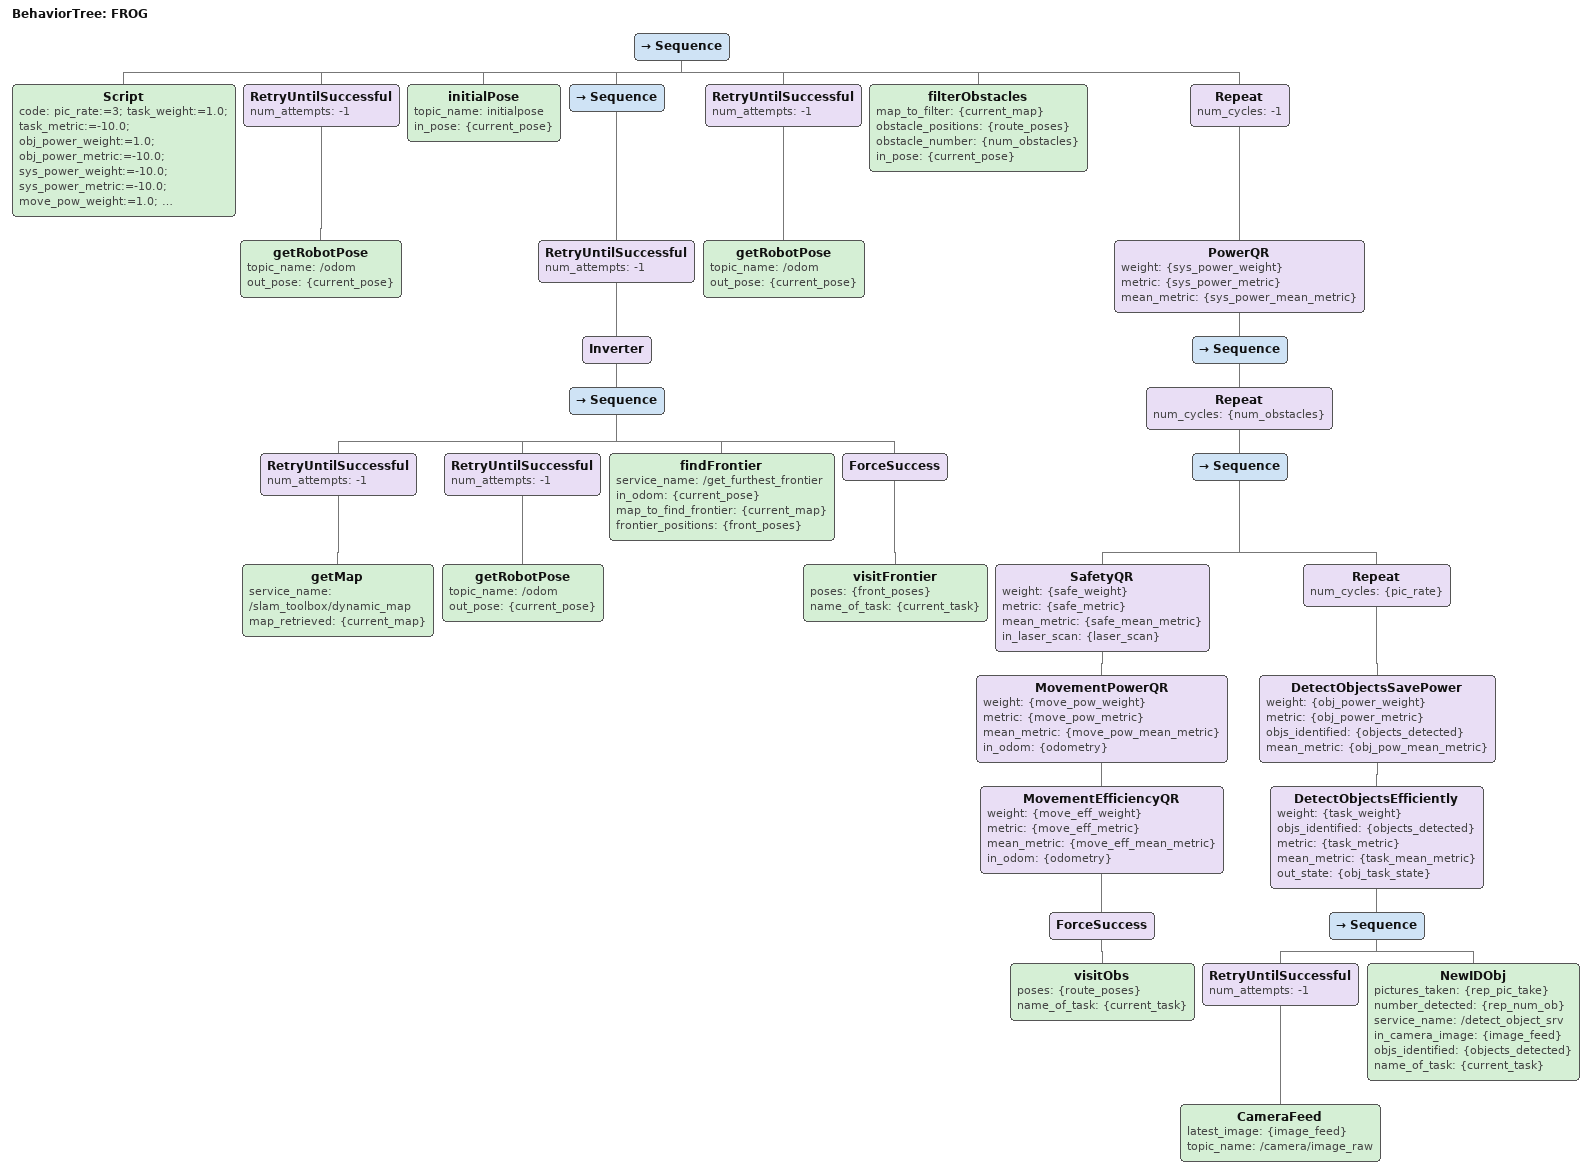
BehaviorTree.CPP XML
<root BTCPP_format="4">
  <BehaviorTree ID="FROG">

	<Sequence>
		<Script code="pic_rate:=3; task_weight:=1.0; task_metric:=-10.0; obj_power_weight:=1.0; obj_power_metric:=-10.0; sys_power_weight:=-10.0; sys_power_metric:=-10.0; move_pow_weight:=1.0; move_pow_metric:=-10.0; move_eff_weight:=1.0; move_eff_metric:=-10.0; safe_weight:=1.0; safe_metric:=-10.0"/>

		<RetryUntilSuccessful num_attempts="-1">
			<getRobotPose topic_name="/odom" out_pose="{current_pose}" />
		</RetryUntilSuccessful>
		<initialPose topic_name="initialpose" in_pose="{current_pose}" />

		<Sequence>
			<RetryUntilSuccessful num_attempts="-1">
				<Inverter>
					<Sequence>
						<RetryUntilSuccessful num_attempts="-1">
							<getMap service_name="/slam_toolbox/dynamic_map" map_retrieved="{current_map}"/>
						</RetryUntilSuccessful>

						<RetryUntilSuccessful num_attempts="-1">
							<getRobotPose topic_name="/odom" out_pose="{current_pose}" />
						</RetryUntilSuccessful>

						<findFrontier service_name="/get_furthest_frontier" in_odom="{current_pose}" map_to_find_frontier="{current_map}" frontier_positions="{front_poses}"/>

						<ForceSuccess>
							<visitFrontier poses="{front_poses}" name_of_task="{current_task}"/>
						</ForceSuccess>
					</Sequence>
				</Inverter>
			</RetryUntilSuccessful>

		</Sequence>

		<RetryUntilSuccessful num_attempts="-1">
			<getRobotPose topic_name="/odom" out_pose="{current_pose}" />
		</RetryUntilSuccessful>

		<filterObstacles map_to_filter="{current_map}" obstacle_positions="{route_poses}" obstacle_number="{num_obstacles}" in_pose="{current_pose}"/>

		<Repeat num_cycles="-1">
			<PowerQR weight="{sys_power_weight}" metric="{sys_power_metric}" mean_metric="{sys_power_mean_metric}">

				<Sequence>
							<Repeat num_cycles="{num_obstacles}">
								<Sequence>
									<SafetyQR weight="{safe_weight}" metric="{safe_metric}" mean_metric="{safe_mean_metric}" in_laser_scan="{laser_scan}">
										<MovementPowerQR weight="{move_pow_weight}" metric="{move_pow_metric}" mean_metric="{move_pow_mean_metric}" in_odom="{odometry}">
											<MovementEfficiencyQR weight="{move_eff_weight}" metric="{move_eff_metric}" mean_metric="{move_eff_mean_metric}" in_odom="{odometry}">
													<ForceSuccess>
														<visitObs poses="{route_poses}" name_of_task="{current_task}"/>
													</ForceSuccess>
											</MovementEfficiencyQR>
										</MovementPowerQR>
									</SafetyQR>

									<Repeat num_cycles="{pic_rate}">
										<DetectObjectsSavePower weight="{obj_power_weight}" metric="{obj_power_metric}" objs_identified="{objects_detected}" mean_metric="{obj_pow_mean_metric}">
											<DetectObjectsEfficiently weight="{task_weight}" objs_identified="{objects_detected}" metric="{task_metric}" mean_metric="{task_mean_metric}" out_state="{obj_task_state}" >
													<Sequence>
														<RetryUntilSuccessful num_attempts="-1">
															<CameraFeed latest_image="{image_feed}" topic_name="/camera/image_raw"/>
														</RetryUntilSuccessful>
														<NewIDObj pictures_taken="{rep_pic_take}" number_detected="{rep_num_ob}" service_name="/detect_object_srv" in_camera_image="{image_feed}" objs_identified="{objects_detected}" name_of_task="{current_task}"/>
													</Sequence>
											</DetectObjectsEfficiently>
										</DetectObjectsSavePower>
									</Repeat>

								</Sequence>
							</Repeat>
				</Sequence>

			</PowerQR>
		</Repeat>

	</Sequence>
  </BehaviorTree>
</root>
